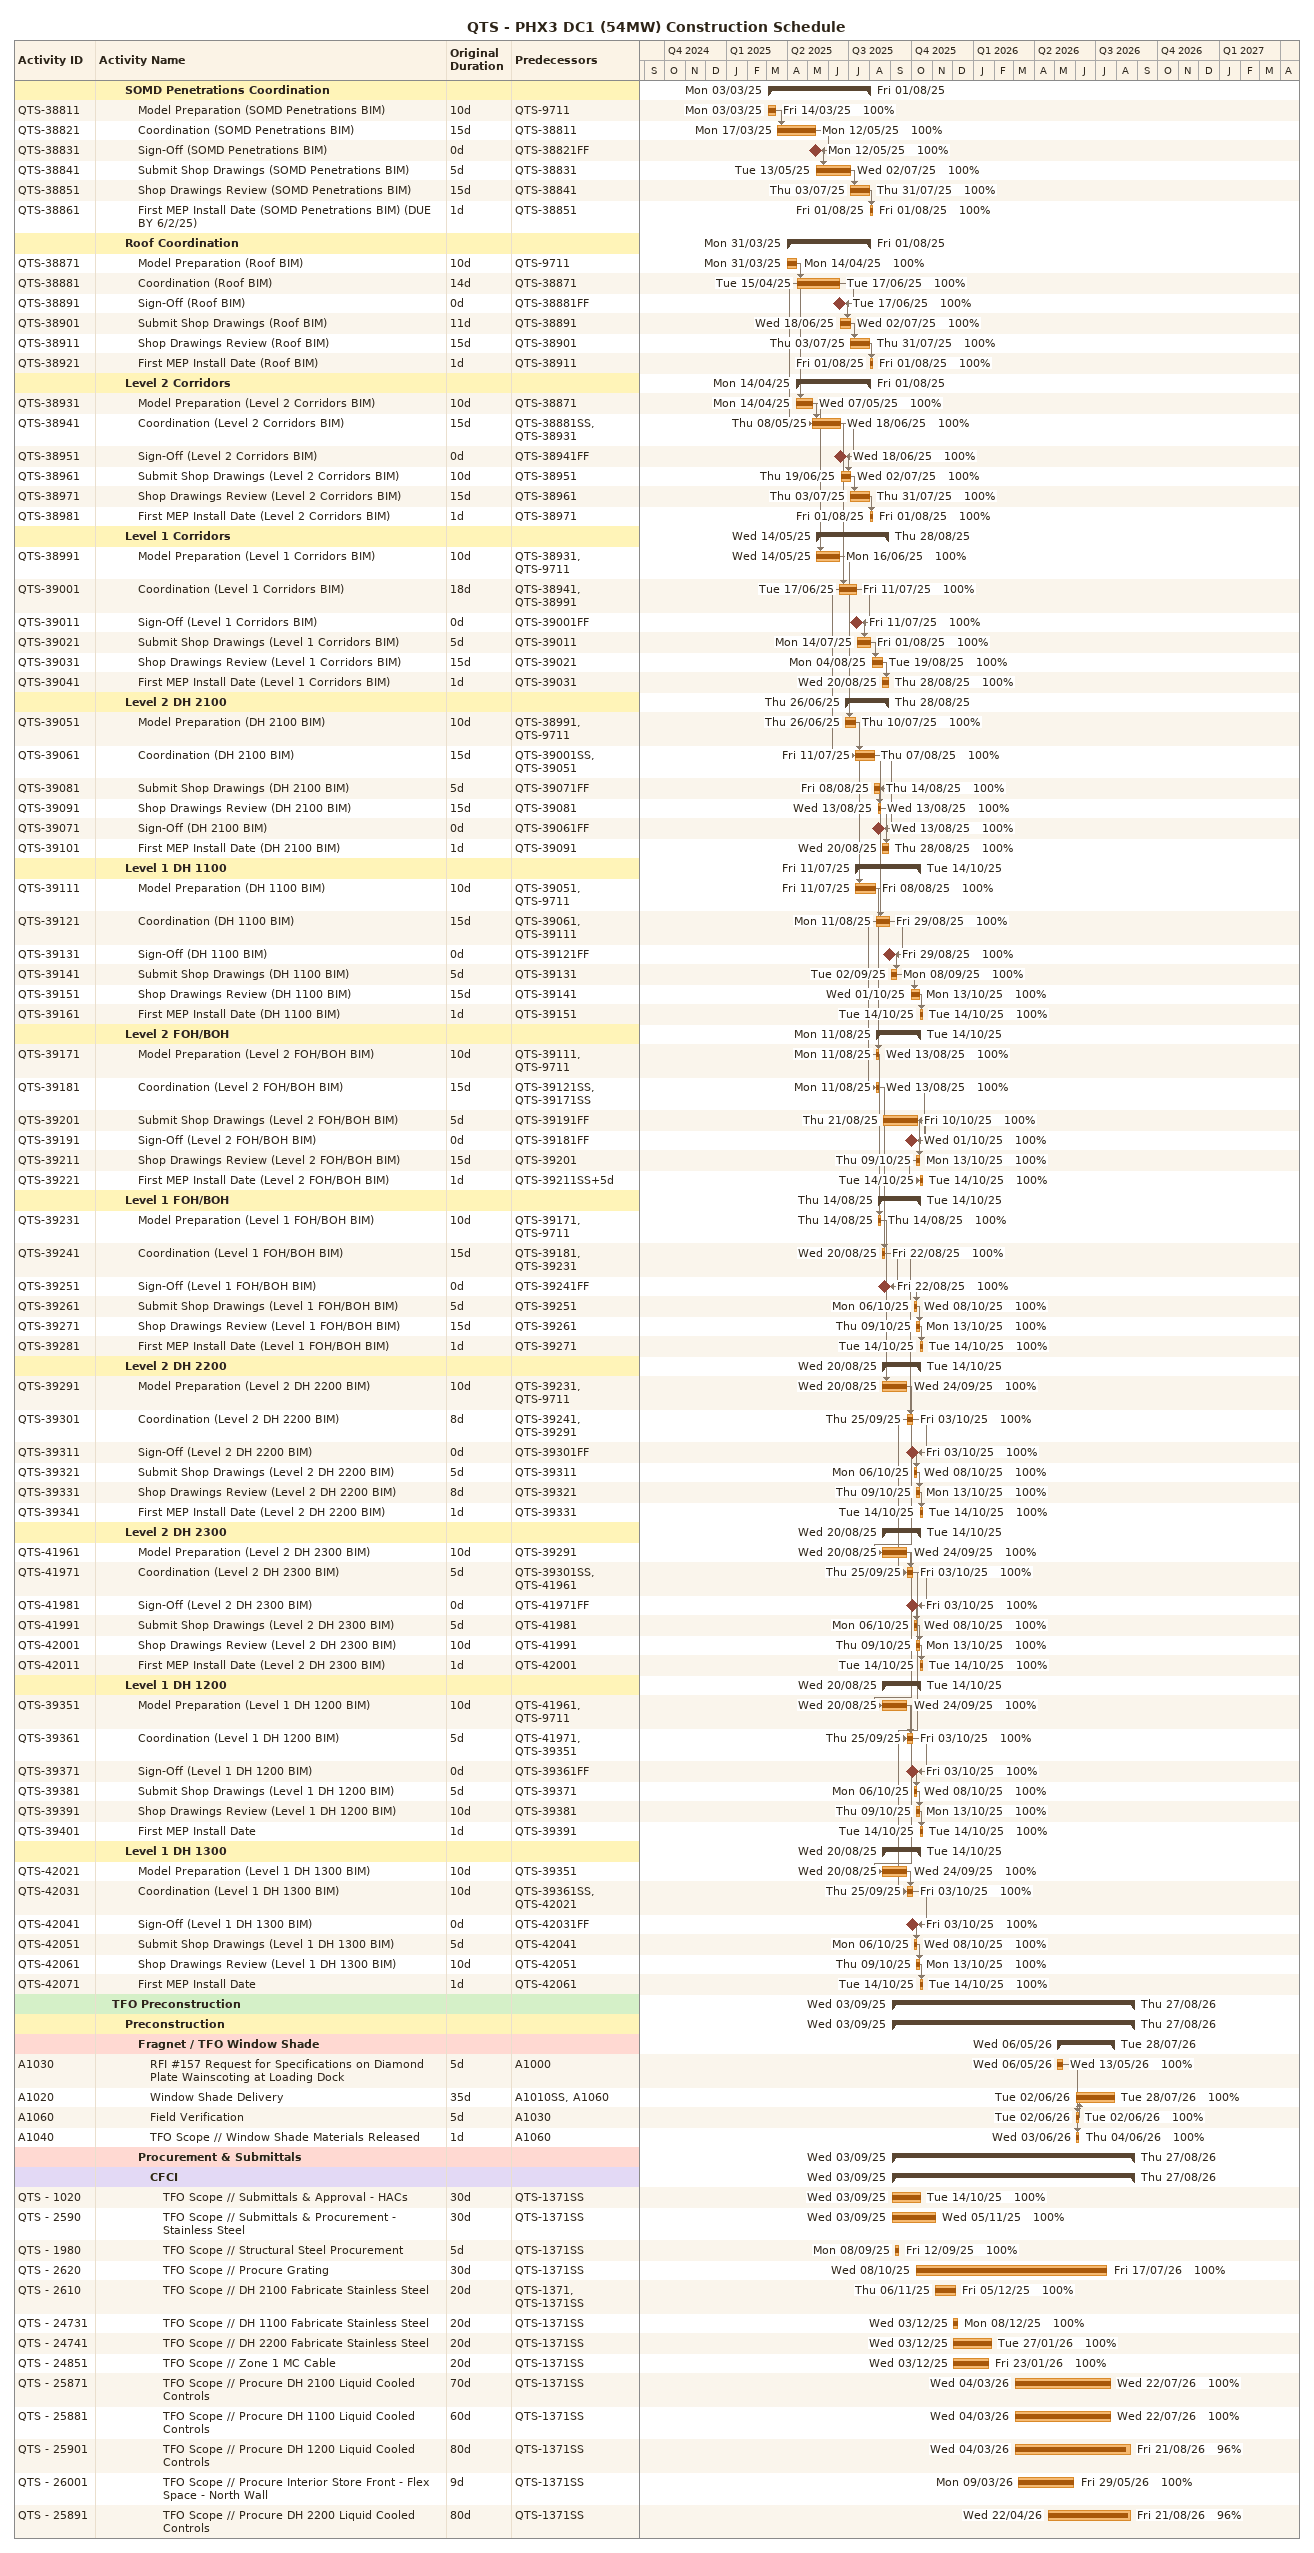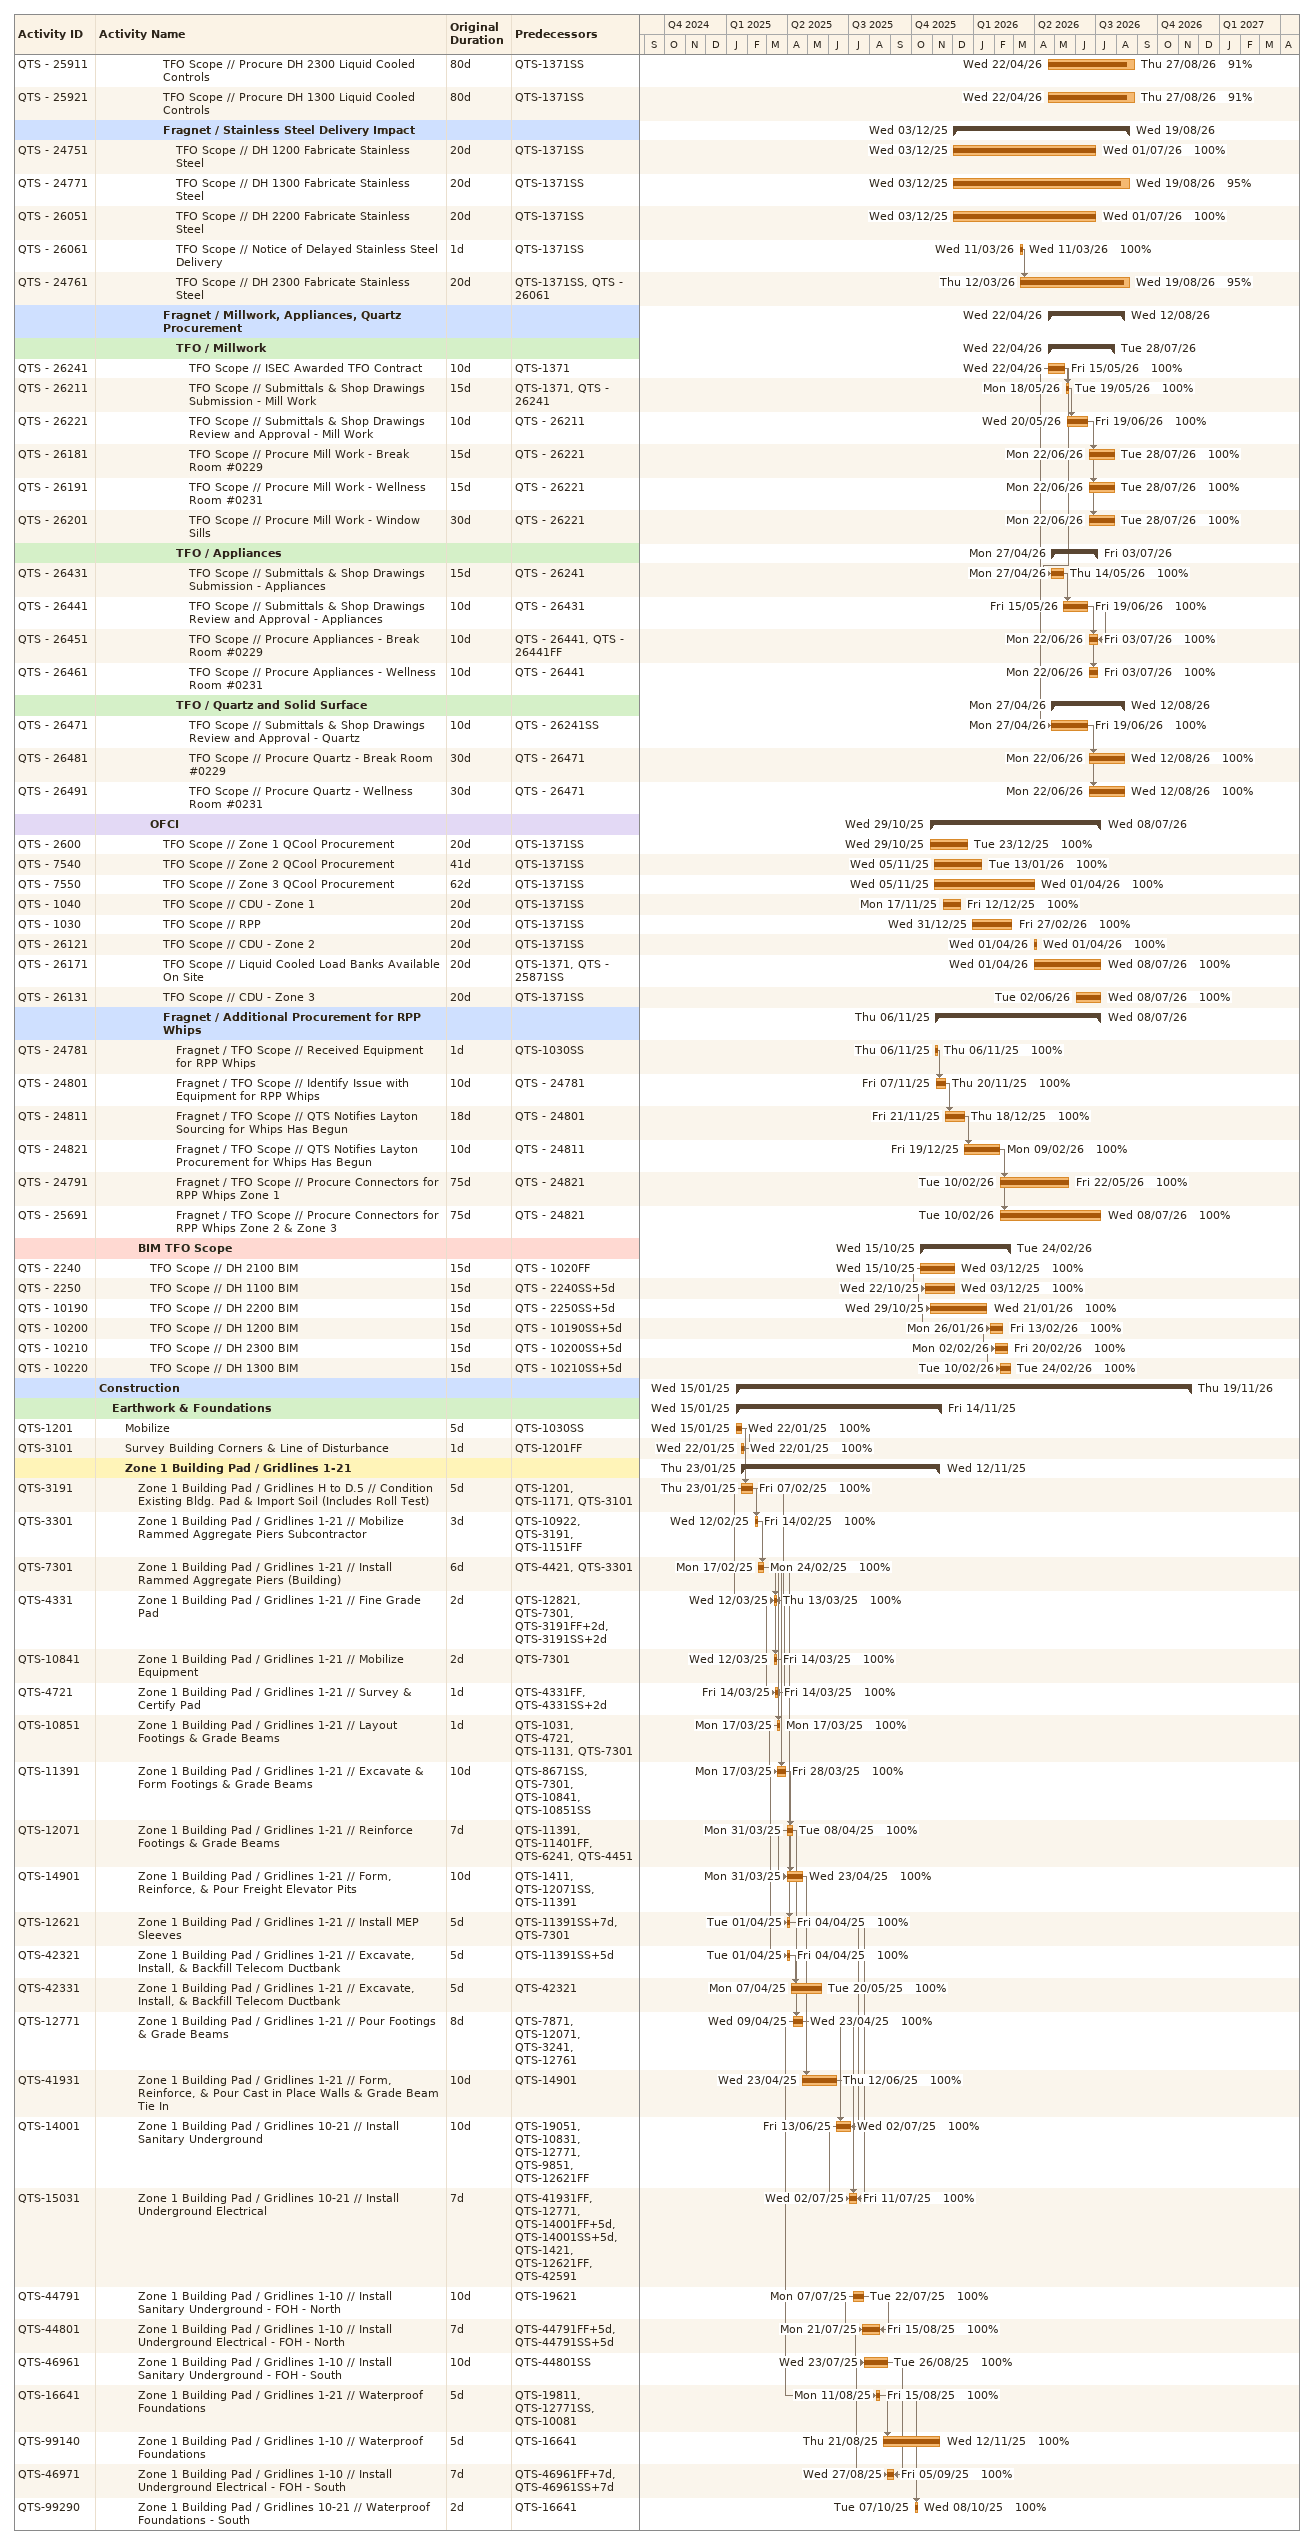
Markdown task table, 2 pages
QTS - PHX3 DC1 (54MW) Construction Schedule

| ID | Level | Task | Original duration | Start | Finish | Predecessors | % complete |
|---|---|---|---|---|---|---|---|
|  | 3 | **SOMD Penetrations Coordination** |  | 2025-03-03 | 2025-08-01 |  |  |
| QTS-38811 | 4 | Model Preparation (SOMD Penetrations BIM) | 10d | 2025-03-03 | 2025-03-14 | QTS-9711 | 100 |
| QTS-38821 | 4 | Coordination (SOMD Penetrations BIM) | 15d | 2025-03-17 | 2025-05-12 | QTS-38811 | 100 |
| QTS-38831 | 4 | Sign-Off (SOMD Penetrations BIM) | 0d | 2025-05-12 | 2025-05-12 | QTS-38821FF | 100 |
| QTS-38841 | 4 | Submit Shop Drawings (SOMD Penetrations BIM) | 5d | 2025-05-13 | 2025-07-02 | QTS-38831 | 100 |
| QTS-38851 | 4 | Shop Drawings Review (SOMD Penetrations BIM) | 15d | 2025-07-03 | 2025-07-31 | QTS-38841 | 100 |
| QTS-38861 | 4 | First MEP Install Date (SOMD Penetrations BIM) (DUE BY 6/2/25) | 1d | 2025-08-01 | 2025-08-01 | QTS-38851 | 100 |
|  | 3 | **Roof Coordination** |  | 2025-03-31 | 2025-08-01 |  |  |
| QTS-38871 | 4 | Model Preparation (Roof BIM) | 10d | 2025-03-31 | 2025-04-14 | QTS-9711 | 100 |
| QTS-38881 | 4 | Coordination (Roof BIM) | 14d | 2025-04-15 | 2025-06-17 | QTS-38871 | 100 |
| QTS-38891 | 4 | Sign-Off (Roof BIM) | 0d | 2025-06-17 | 2025-06-17 | QTS-38881FF | 100 |
| QTS-38901 | 4 | Submit Shop Drawings (Roof BIM) | 11d | 2025-06-18 | 2025-07-02 | QTS-38891 | 100 |
| QTS-38911 | 4 | Shop Drawings Review (Roof BIM) | 15d | 2025-07-03 | 2025-07-31 | QTS-38901 | 100 |
| QTS-38921 | 4 | First MEP Install Date (Roof BIM) | 1d | 2025-08-01 | 2025-08-01 | QTS-38911 | 100 |
|  | 3 | **Level 2 Corridors** |  | 2025-04-14 | 2025-08-01 |  |  |
| QTS-38931 | 4 | Model Preparation (Level 2 Corridors BIM) | 10d | 2025-04-14 | 2025-05-07 | QTS-38871 | 100 |
| QTS-38941 | 4 | Coordination (Level 2 Corridors BIM) | 15d | 2025-05-08 | 2025-06-18 | QTS-38881SS, QTS-38931 | 100 |
| QTS-38951 | 4 | Sign-Off (Level 2 Corridors BIM) | 0d | 2025-06-18 | 2025-06-18 | QTS-38941FF | 100 |
| QTS-38961 | 4 | Submit Shop Drawings (Level 2 Corridors BIM) | 10d | 2025-06-19 | 2025-07-02 | QTS-38951 | 100 |
| QTS-38971 | 4 | Shop Drawings Review (Level 2 Corridors BIM) | 15d | 2025-07-03 | 2025-07-31 | QTS-38961 | 100 |
| QTS-38981 | 4 | First MEP Install Date (Level 2 Corridors BIM) | 1d | 2025-08-01 | 2025-08-01 | QTS-38971 | 100 |
|  | 3 | **Level 1 Corridors** |  | 2025-05-14 | 2025-08-28 |  |  |
| QTS-38991 | 4 | Model Preparation (Level 1 Corridors BIM) | 10d | 2025-05-14 | 2025-06-16 | QTS-38931, QTS-9711 | 100 |
| QTS-39001 | 4 | Coordination (Level 1 Corridors BIM) | 18d | 2025-06-17 | 2025-07-11 | QTS-38941, QTS-38991 | 100 |
| QTS-39011 | 4 | Sign-Off (Level 1 Corridors BIM) | 0d | 2025-07-11 | 2025-07-11 | QTS-39001FF | 100 |
| QTS-39021 | 4 | Submit Shop Drawings (Level 1 Corridors BIM) | 5d | 2025-07-14 | 2025-08-01 | QTS-39011 | 100 |
| QTS-39031 | 4 | Shop Drawings Review (Level 1 Corridors BIM) | 15d | 2025-08-04 | 2025-08-19 | QTS-39021 | 100 |
| QTS-39041 | 4 | First MEP Install Date (Level 1 Corridors BIM) | 1d | 2025-08-20 | 2025-08-28 | QTS-39031 | 100 |
|  | 3 | **Level 2 DH 2100** |  | 2025-06-26 | 2025-08-28 |  |  |
| QTS-39051 | 4 | Model Preparation (DH 2100 BIM) | 10d | 2025-06-26 | 2025-07-10 | QTS-38991, QTS-9711 | 100 |
| QTS-39061 | 4 | Coordination (DH 2100 BIM) | 15d | 2025-07-11 | 2025-08-07 | QTS-39001SS, QTS-39051 | 100 |
| QTS-39081 | 4 | Submit Shop Drawings (DH 2100 BIM) | 5d | 2025-08-08 | 2025-08-14 | QTS-39071FF | 100 |
| QTS-39091 | 4 | Shop Drawings Review (DH 2100 BIM) | 15d | 2025-08-13 | 2025-08-13 | QTS-39081 | 100 |
| QTS-39071 | 4 | Sign-Off (DH 2100 BIM) | 0d | 2025-08-13 | 2025-08-13 | QTS-39061FF | 100 |
| QTS-39101 | 4 | First MEP Install Date (DH 2100 BIM) | 1d | 2025-08-20 | 2025-08-28 | QTS-39091 | 100 |
|  | 3 | **Level 1 DH 1100** |  | 2025-07-11 | 2025-10-14 |  |  |
| QTS-39111 | 4 | Model Preparation (DH 1100 BIM) | 10d | 2025-07-11 | 2025-08-08 | QTS-39051, QTS-9711 | 100 |
| QTS-39121 | 4 | Coordination (DH 1100 BIM) | 15d | 2025-08-11 | 2025-08-29 | QTS-39061, QTS-39111 | 100 |
| QTS-39131 | 4 | Sign-Off (DH 1100 BIM) | 0d | 2025-08-29 | 2025-08-29 | QTS-39121FF | 100 |
| QTS-39141 | 4 | Submit Shop Drawings (DH 1100 BIM) | 5d | 2025-09-02 | 2025-09-08 | QTS-39131 | 100 |
| QTS-39151 | 4 | Shop Drawings Review (DH 1100 BIM) | 15d | 2025-10-01 | 2025-10-13 | QTS-39141 | 100 |
| QTS-39161 | 4 | First MEP Install Date (DH 1100 BIM) | 1d | 2025-10-14 | 2025-10-14 | QTS-39151 | 100 |
|  | 3 | **Level 2 FOH/BOH** |  | 2025-08-11 | 2025-10-14 |  |  |
| QTS-39171 | 4 | Model Preparation (Level 2 FOH/BOH BIM) | 10d | 2025-08-11 | 2025-08-13 | QTS-39111, QTS-9711 | 100 |
| QTS-39181 | 4 | Coordination (Level 2 FOH/BOH BIM) | 15d | 2025-08-11 | 2025-08-13 | QTS-39121SS, QTS-39171SS | 100 |
| QTS-39201 | 4 | Submit Shop Drawings (Level 2 FOH/BOH BIM) | 5d | 2025-08-21 | 2025-10-10 | QTS-39191FF | 100 |
| QTS-39191 | 4 | Sign-Off (Level 2 FOH/BOH BIM) | 0d | 2025-10-01 | 2025-10-01 | QTS-39181FF | 100 |
| QTS-39211 | 4 | Shop Drawings Review (Level 2 FOH/BOH BIM) | 15d | 2025-10-09 | 2025-10-13 | QTS-39201 | 100 |
| QTS-39221 | 4 | First MEP Install Date (Level 2 FOH/BOH BIM) | 1d | 2025-10-14 | 2025-10-14 | QTS-39211SS+5d | 100 |
|  | 3 | **Level 1 FOH/BOH** |  | 2025-08-14 | 2025-10-14 |  |  |
| QTS-39231 | 4 | Model Preparation (Level 1 FOH/BOH BIM) | 10d | 2025-08-14 | 2025-08-14 | QTS-39171, QTS-9711 | 100 |
| QTS-39241 | 4 | Coordination (Level 1 FOH/BOH BIM) | 15d | 2025-08-20 | 2025-08-22 | QTS-39181, QTS-39231 | 100 |
| QTS-39251 | 4 | Sign-Off (Level 1 FOH/BOH BIM) | 0d | 2025-08-22 | 2025-08-22 | QTS-39241FF | 100 |
| QTS-39261 | 4 | Submit Shop Drawings (Level 1 FOH/BOH BIM) | 5d | 2025-10-06 | 2025-10-08 | QTS-39251 | 100 |
| QTS-39271 | 4 | Shop Drawings Review (Level 1 FOH/BOH BIM) | 15d | 2025-10-09 | 2025-10-13 | QTS-39261 | 100 |
| QTS-39281 | 4 | First MEP Install Date (Level 1 FOH/BOH BIM) | 1d | 2025-10-14 | 2025-10-14 | QTS-39271 | 100 |
|  | 3 | **Level 2 DH 2200** |  | 2025-08-20 | 2025-10-14 |  |  |
| QTS-39291 | 4 | Model Preparation (Level 2 DH 2200 BIM) | 10d | 2025-08-20 | 2025-09-24 | QTS-39231, QTS-9711 | 100 |
| QTS-39301 | 4 | Coordination (Level 2 DH 2200 BIM) | 8d | 2025-09-25 | 2025-10-03 | QTS-39241, QTS-39291 | 100 |
| QTS-39311 | 4 | Sign-Off (Level 2 DH 2200 BIM) | 0d | 2025-10-03 | 2025-10-03 | QTS-39301FF | 100 |
| QTS-39321 | 4 | Submit Shop Drawings (Level 2 DH 2200 BIM) | 5d | 2025-10-06 | 2025-10-08 | QTS-39311 | 100 |
| QTS-39331 | 4 | Shop Drawings Review (Level 2 DH 2200 BIM) | 8d | 2025-10-09 | 2025-10-13 | QTS-39321 | 100 |
| QTS-39341 | 4 | First MEP Install Date (Level 2 DH 2200 BIM) | 1d | 2025-10-14 | 2025-10-14 | QTS-39331 | 100 |
|  | 3 | **Level 2 DH 2300** |  | 2025-08-20 | 2025-10-14 |  |  |
| QTS-41961 | 4 | Model Preparation (Level 2 DH 2300 BIM) | 10d | 2025-08-20 | 2025-09-24 | QTS-39291 | 100 |
| QTS-41971 | 4 | Coordination (Level 2 DH 2300 BIM) | 5d | 2025-09-25 | 2025-10-03 | QTS-39301SS, QTS-41961 | 100 |
| QTS-41981 | 4 | Sign-Off (Level 2 DH 2300 BIM) | 0d | 2025-10-03 | 2025-10-03 | QTS-41971FF | 100 |
| QTS-41991 | 4 | Submit Shop Drawings (Level 2 DH 2300 BIM) | 5d | 2025-10-06 | 2025-10-08 | QTS-41981 | 100 |
| QTS-42001 | 4 | Shop Drawings Review (Level 2 DH 2300 BIM) | 10d | 2025-10-09 | 2025-10-13 | QTS-41991 | 100 |
| QTS-42011 | 4 | First MEP Install Date (Level 2 DH 2300 BIM) | 1d | 2025-10-14 | 2025-10-14 | QTS-42001 | 100 |
|  | 3 | **Level 1 DH 1200** |  | 2025-08-20 | 2025-10-14 |  |  |
| QTS-39351 | 4 | Model Preparation (Level 1 DH 1200 BIM) | 10d | 2025-08-20 | 2025-09-24 | QTS-41961, QTS-9711 | 100 |
| QTS-39361 | 4 | Coordination (Level 1 DH 1200 BIM) | 5d | 2025-09-25 | 2025-10-03 | QTS-41971, QTS-39351 | 100 |
| QTS-39371 | 4 | Sign-Off (Level 1 DH 1200 BIM) | 0d | 2025-10-03 | 2025-10-03 | QTS-39361FF | 100 |
| QTS-39381 | 4 | Submit Shop Drawings (Level 1 DH 1200 BIM) | 5d | 2025-10-06 | 2025-10-08 | QTS-39371 | 100 |
| QTS-39391 | 4 | Shop Drawings Review (Level 1 DH 1200 BIM) | 10d | 2025-10-09 | 2025-10-13 | QTS-39381 | 100 |
| QTS-39401 | 4 | First MEP Install Date | 1d | 2025-10-14 | 2025-10-14 | QTS-39391 | 100 |
|  | 3 | **Level 1 DH 1300** |  | 2025-08-20 | 2025-10-14 |  |  |
| QTS-42021 | 4 | Model Preparation (Level 1 DH 1300 BIM) | 10d | 2025-08-20 | 2025-09-24 | QTS-39351 | 100 |
| QTS-42031 | 4 | Coordination (Level 1 DH 1300 BIM) | 10d | 2025-09-25 | 2025-10-03 | QTS-39361SS, QTS-42021 | 100 |
| QTS-42041 | 4 | Sign-Off (Level 1 DH 1300 BIM) | 0d | 2025-10-03 | 2025-10-03 | QTS-42031FF | 100 |
| QTS-42051 | 4 | Submit Shop Drawings (Level 1 DH 1300 BIM) | 5d | 2025-10-06 | 2025-10-08 | QTS-42041 | 100 |
| QTS-42061 | 4 | Shop Drawings Review (Level 1 DH 1300 BIM) | 10d | 2025-10-09 | 2025-10-13 | QTS-42051 | 100 |
| QTS-42071 | 4 | First MEP Install Date | 1d | 2025-10-14 | 2025-10-14 | QTS-42061 | 100 |
|  | 2 | **TFO Preconstruction** |  | 2025-09-03 | 2026-08-27 |  |  |
|  | 3 | **Preconstruction** |  | 2025-09-03 | 2026-08-27 |  |  |
|  | 4 | **Fragnet / TFO Window Shade** |  | 2026-05-06 | 2026-07-28 |  |  |
| A1030 | 5 | RFI #157 Request for Specifications on Diamond Plate Wainscoting at Loading Dock | 5d | 2026-05-06 | 2026-05-13 | A1000 | 100 |
| A1020 | 5 | Window Shade Delivery | 35d | 2026-06-02 | 2026-07-28 | A1010SS, A1060 | 100 |
| A1060 | 5 | Field Verification | 5d | 2026-06-02 | 2026-06-02 | A1030 | 100 |
| A1040 | 5 | TFO Scope // Window Shade Materials Released | 1d | 2026-06-03 | 2026-06-04 | A1060 | 100 |
|  | 4 | **Procurement & Submittals** |  | 2025-09-03 | 2026-08-27 |  |  |
|  | 5 | **CFCI** |  | 2025-09-03 | 2026-08-27 |  |  |
| QTS - 1020 | 6 | TFO Scope // Submittals & Approval - HACs | 30d | 2025-09-03 | 2025-10-14 | QTS-1371SS | 100 |
| QTS - 2590 | 6 | TFO Scope // Submittals & Procurement - Stainless Steel | 30d | 2025-09-03 | 2025-11-05 | QTS-1371SS | 100 |
| QTS - 1980 | 6 | TFO Scope // Structural Steel Procurement | 5d | 2025-09-08 | 2025-09-12 | QTS-1371SS | 100 |
| QTS - 2620 | 6 | TFO Scope // Procure Grating | 30d | 2025-10-08 | 2026-07-17 | QTS-1371SS | 100 |
| QTS - 2610 | 6 | TFO Scope // DH 2100 Fabricate Stainless Steel | 20d | 2025-11-06 | 2025-12-05 | QTS-1371, QTS-1371SS | 100 |
| QTS - 24731 | 6 | TFO Scope // DH 1100 Fabricate Stainless Steel | 20d | 2025-12-03 | 2025-12-08 | QTS-1371SS | 100 |
| QTS - 24741 | 6 | TFO Scope // DH 2200 Fabricate Stainless Steel | 20d | 2025-12-03 | 2026-01-27 | QTS-1371SS | 100 |
| QTS - 24851 | 6 | TFO Scope // Zone 1 MC Cable | 20d | 2025-12-03 | 2026-01-23 | QTS-1371SS | 100 |
| QTS - 25871 | 6 | TFO Scope // Procure DH 2100 Liquid Cooled Controls | 70d | 2026-03-04 | 2026-07-22 | QTS-1371SS | 100 |
| QTS - 25881 | 6 | TFO Scope // Procure DH 1100 Liquid Cooled Controls | 60d | 2026-03-04 | 2026-07-22 | QTS-1371SS | 100 |
| QTS - 25901 | 6 | TFO Scope // Procure DH 1200 Liquid Cooled Controls | 80d | 2026-03-04 | 2026-08-21 | QTS-1371SS | 96 |
| QTS - 26001 | 6 | TFO Scope // Procure Interior Store Front - Flex Space - North Wall | 9d | 2026-03-09 | 2026-05-29 | QTS-1371SS | 100 |
| QTS - 25891 | 6 | TFO Scope // Procure DH 2200 Liquid Cooled Controls | 80d | 2026-04-22 | 2026-08-21 | QTS-1371SS | 96 |
| QTS - 25911 | 6 | TFO Scope // Procure DH 2300 Liquid Cooled Controls | 80d | 2026-04-22 | 2026-08-27 | QTS-1371SS | 91 |
| QTS - 25921 | 6 | TFO Scope // Procure DH 1300 Liquid Cooled Controls | 80d | 2026-04-22 | 2026-08-27 | QTS-1371SS | 91 |
|  | 6 | **Fragnet / Stainless Steel Delivery Impact** |  | 2025-12-03 | 2026-08-19 |  |  |
| QTS - 24751 | 7 | TFO Scope // DH 1200 Fabricate Stainless Steel | 20d | 2025-12-03 | 2026-07-01 | QTS-1371SS | 100 |
| QTS - 24771 | 7 | TFO Scope // DH 1300 Fabricate Stainless Steel | 20d | 2025-12-03 | 2026-08-19 | QTS-1371SS | 95 |
| QTS - 26051 | 7 | TFO Scope // DH 2200 Fabricate Stainless Steel | 20d | 2025-12-03 | 2026-07-01 | QTS-1371SS | 100 |
| QTS - 26061 | 7 | TFO Scope // Notice of Delayed Stainless Steel Delivery | 1d | 2026-03-11 | 2026-03-11 | QTS-1371SS | 100 |
| QTS - 24761 | 7 | TFO Scope // DH 2300 Fabricate Stainless Steel | 20d | 2026-03-12 | 2026-08-19 | QTS-1371SS, QTS - 26061 | 95 |
|  | 6 | **Fragnet / Millwork, Appliances, Quartz Procurement** |  | 2026-04-22 | 2026-08-12 |  |  |
|  | 7 | **TFO / Millwork** |  | 2026-04-22 | 2026-07-28 |  |  |
| QTS - 26241 | 8 | TFO Scope // ISEC Awarded TFO Contract | 10d | 2026-04-22 | 2026-05-15 | QTS-1371 | 100 |
| QTS - 26211 | 8 | TFO Scope // Submittals & Shop Drawings Submission - Mill Work | 15d | 2026-05-18 | 2026-05-19 | QTS-1371, QTS - 26241 | 100 |
| QTS - 26221 | 8 | TFO Scope // Submittals & Shop Drawings Review and Approval - Mill Work | 10d | 2026-05-20 | 2026-06-19 | QTS - 26211 | 100 |
| QTS - 26181 | 8 | TFO Scope // Procure Mill Work - Break Room #0229 | 15d | 2026-06-22 | 2026-07-28 | QTS - 26221 | 100 |
| QTS - 26191 | 8 | TFO Scope // Procure Mill Work - Wellness Room #0231 | 15d | 2026-06-22 | 2026-07-28 | QTS - 26221 | 100 |
| QTS - 26201 | 8 | TFO Scope // Procure Mill Work - Window Sills | 30d | 2026-06-22 | 2026-07-28 | QTS - 26221 | 100 |
|  | 7 | **TFO / Appliances** |  | 2026-04-27 | 2026-07-03 |  |  |
| QTS - 26431 | 8 | TFO Scope // Submittals & Shop Drawings Submission - Appliances | 15d | 2026-04-27 | 2026-05-14 | QTS - 26241 | 100 |
| QTS - 26441 | 8 | TFO Scope // Submittals & Shop Drawings Review and Approval - Appliances | 10d | 2026-05-15 | 2026-06-19 | QTS - 26431 | 100 |
| QTS - 26451 | 8 | TFO Scope // Procure Appliances - Break Room #0229 | 10d | 2026-06-22 | 2026-07-03 | QTS - 26441, QTS - 26441FF | 100 |
| QTS - 26461 | 8 | TFO Scope // Procure Appliances - Wellness Room #0231 | 10d | 2026-06-22 | 2026-07-03 | QTS - 26441 | 100 |
|  | 7 | **TFO / Quartz and Solid Surface** |  | 2026-04-27 | 2026-08-12 |  |  |
| QTS - 26471 | 8 | TFO Scope // Submittals & Shop Drawings Review and Approval - Quartz | 10d | 2026-04-27 | 2026-06-19 | QTS - 26241SS | 100 |
| QTS - 26481 | 8 | TFO Scope // Procure Quartz - Break Room #0229 | 30d | 2026-06-22 | 2026-08-12 | QTS - 26471 | 100 |
| QTS - 26491 | 8 | TFO Scope // Procure Quartz - Wellness Room #0231 | 30d | 2026-06-22 | 2026-08-12 | QTS - 26471 | 100 |
|  | 5 | **OFCI** |  | 2025-10-29 | 2026-07-08 |  |  |
| QTS - 2600 | 6 | TFO Scope // Zone 1 QCool Procurement | 20d | 2025-10-29 | 2025-12-23 | QTS-1371SS | 100 |
| QTS - 7540 | 6 | TFO Scope // Zone 2 QCool Procurement | 41d | 2025-11-05 | 2026-01-13 | QTS-1371SS | 100 |
| QTS - 7550 | 6 | TFO Scope // Zone 3 QCool Procurement | 62d | 2025-11-05 | 2026-04-01 | QTS-1371SS | 100 |
| QTS - 1040 | 6 | TFO Scope // CDU - Zone 1 | 20d | 2025-11-17 | 2025-12-12 | QTS-1371SS | 100 |
| QTS - 1030 | 6 | TFO Scope // RPP | 20d | 2025-12-31 | 2026-02-27 | QTS-1371SS | 100 |
| QTS - 26121 | 6 | TFO Scope // CDU - Zone 2 | 20d | 2026-04-01 | 2026-04-01 | QTS-1371SS | 100 |
| QTS - 26171 | 6 | TFO Scope // Liquid Cooled Load Banks Available On Site | 20d | 2026-04-01 | 2026-07-08 | QTS-1371, QTS - 25871SS | 100 |
| QTS - 26131 | 6 | TFO Scope // CDU - Zone 3 | 20d | 2026-06-02 | 2026-07-08 | QTS-1371SS | 100 |
|  | 6 | **Fragnet / Additional Procurement for RPP Whips** |  | 2025-11-06 | 2026-07-08 |  |  |
| QTS - 24781 | 7 | Fragnet / TFO Scope // Received Equipment for RPP Whips | 1d | 2025-11-06 | 2025-11-06 | QTS-1030SS | 100 |
| QTS - 24801 | 7 | Fragnet / TFO Scope // Identify Issue with Equipment for RPP Whips | 10d | 2025-11-07 | 2025-11-20 | QTS - 24781 | 100 |
| QTS - 24811 | 7 | Fragnet / TFO Scope // QTS Notifies Layton Sourcing for Whips Has Begun | 18d | 2025-11-21 | 2025-12-18 | QTS - 24801 | 100 |
| QTS - 24821 | 7 | Fragnet / TFO Scope // QTS Notifies Layton Procurement for Whips Has Begun | 10d | 2025-12-19 | 2026-02-09 | QTS - 24811 | 100 |
| QTS - 24791 | 7 | Fragnet / TFO Scope // Procure Connectors for RPP Whips Zone 1 | 75d | 2026-02-10 | 2026-05-22 | QTS - 24821 | 100 |
| QTS - 25691 | 7 | Fragnet / TFO Scope // Procure Connectors for RPP Whips Zone 2 & Zone 3 | 75d | 2026-02-10 | 2026-07-08 | QTS - 24821 | 100 |
|  | 4 | **BIM TFO Scope** |  | 2025-10-15 | 2026-02-24 |  |  |
| QTS - 2240 | 5 | TFO Scope // DH 2100 BIM | 15d | 2025-10-15 | 2025-12-03 | QTS - 1020FF | 100 |
| QTS - 2250 | 5 | TFO Scope // DH 1100 BIM | 15d | 2025-10-22 | 2025-12-03 | QTS - 2240SS+5d | 100 |
| QTS - 10190 | 5 | TFO Scope // DH 2200 BIM | 15d | 2025-10-29 | 2026-01-21 | QTS - 2250SS+5d | 100 |
| QTS - 10200 | 5 | TFO Scope // DH 1200 BIM | 15d | 2026-01-26 | 2026-02-13 | QTS - 10190SS+5d | 100 |
| QTS - 10210 | 5 | TFO Scope // DH 2300 BIM | 15d | 2026-02-02 | 2026-02-20 | QTS - 10200SS+5d | 100 |
| QTS - 10220 | 5 | TFO Scope // DH 1300 BIM | 15d | 2026-02-10 | 2026-02-24 | QTS - 10210SS+5d | 100 |
|  | 1 | **Construction** |  | 2025-01-15 | 2026-11-19 |  |  |
|  | 2 | **Earthwork & Foundations** |  | 2025-01-15 | 2025-11-14 |  |  |
| QTS-1201 | 3 | Mobilize | 5d | 2025-01-15 | 2025-01-22 | QTS-1030SS | 100 |
| QTS-3101 | 3 | Survey Building Corners & Line of Disturbance | 1d | 2025-01-22 | 2025-01-22 | QTS-1201FF | 100 |
|  | 3 | **Zone 1 Building Pad / Gridlines 1-21** |  | 2025-01-23 | 2025-11-12 |  |  |
| QTS-3191 | 4 | Zone 1 Building Pad / Gridlines H to D.5 // Condition Existing Bldg. Pad & Import Soil (Includes Roll Test) | 5d | 2025-01-23 | 2025-02-07 | QTS-1201, QTS-1171, QTS-3101 | 100 |
| QTS-3301 | 4 | Zone 1 Building Pad / Gridlines 1-21 // Mobilize Rammed Aggregate Piers Subcontractor | 3d | 2025-02-12 | 2025-02-14 | QTS-10922, QTS-3191, QTS-1151FF | 100 |
| QTS-7301 | 4 | Zone 1 Building Pad / Gridlines 1-21 // Install Rammed Aggregate Piers (Building) | 6d | 2025-02-17 | 2025-02-24 | QTS-4421, QTS-3301 | 100 |
| QTS-4331 | 4 | Zone 1 Building Pad / Gridlines 1-21 // Fine Grade Pad | 2d | 2025-03-12 | 2025-03-13 | QTS-12821, QTS-7301, QTS-3191FF+2d, QTS-3191SS+2d | 100 |
| QTS-10841 | 4 | Zone 1 Building Pad / Gridlines 1-21 // Mobilize Equipment | 2d | 2025-03-12 | 2025-03-14 | QTS-7301 | 100 |
| QTS-4721 | 4 | Zone 1 Building Pad / Gridlines 1-21 // Survey & Certify Pad | 1d | 2025-03-14 | 2025-03-14 | QTS-4331FF, QTS-4331SS+2d | 100 |
| QTS-10851 | 4 | Zone 1 Building Pad / Gridlines 1-21 // Layout Footings & Grade Beams | 1d | 2025-03-17 | 2025-03-17 | QTS-1031, QTS-4721, QTS-1131, QTS-7301 | 100 |
| QTS-11391 | 4 | Zone 1 Building Pad / Gridlines 1-21 // Excavate & Form Footings & Grade Beams | 10d | 2025-03-17 | 2025-03-28 | QTS-8671SS, QTS-7301, QTS-10841, QTS-10851SS | 100 |
| QTS-12071 | 4 | Zone 1 Building Pad / Gridlines 1-21 // Reinforce Footings & Grade Beams | 7d | 2025-03-31 | 2025-04-08 | QTS-11391, QTS-11401FF, QTS-6241, QTS-4451 | 100 |
| QTS-14901 | 4 | Zone 1 Building Pad / Gridlines 1-21 // Form, Reinforce, & Pour Freight Elevator Pits | 10d | 2025-03-31 | 2025-04-23 | QTS-1411, QTS-12071SS, QTS-11391 | 100 |
| QTS-12621 | 4 | Zone 1 Building Pad / Gridlines 1-21 // Install MEP Sleeves | 5d | 2025-04-01 | 2025-04-04 | QTS-11391SS+7d, QTS-7301 | 100 |
| QTS-42321 | 4 | Zone 1 Building Pad / Gridlines 1-21 // Excavate, Install, & Backfill Telecom Ductbank | 5d | 2025-04-01 | 2025-04-04 | QTS-11391SS+5d | 100 |
| QTS-42331 | 4 | Zone 1 Building Pad / Gridlines 1-21 // Excavate, Install, & Backfill Telecom Ductbank | 5d | 2025-04-07 | 2025-05-20 | QTS-42321 | 100 |
| QTS-12771 | 4 | Zone 1 Building Pad / Gridlines 1-21 // Pour Footings & Grade Beams | 8d | 2025-04-09 | 2025-04-23 | QTS-7871, QTS-12071, QTS-3241, QTS-12761 | 100 |
| QTS-41931 | 4 | Zone 1 Building Pad / Gridlines 1-21 // Form, Reinforce, & Pour Cast in Place Walls & Grade Beam Tie In | 10d | 2025-04-23 | 2025-06-12 | QTS-14901 | 100 |
| QTS-14001 | 4 | Zone 1 Building Pad / Gridlines 10-21 // Install Sanitary Underground | 10d | 2025-06-13 | 2025-07-02 | QTS-19051, QTS-10831, QTS-12771, QTS-9851, QTS-12621FF | 100 |
| QTS-15031 | 4 | Zone 1 Building Pad / Gridlines 10-21 // Install Underground Electrical | 7d | 2025-07-02 | 2025-07-11 | QTS-41931FF, QTS-12771, QTS-14001FF+5d, QTS-14001SS+5d, QTS-1421, QTS-12621FF, QTS-42591 | 100 |
| QTS-44791 | 4 | Zone 1 Building Pad / Gridlines 1-10 // Install Sanitary Underground - FOH - North | 10d | 2025-07-07 | 2025-07-22 | QTS-19621 | 100 |
| QTS-44801 | 4 | Zone 1 Building Pad / Gridlines 1-10 // Install Underground Electrical - FOH - North | 7d | 2025-07-21 | 2025-08-15 | QTS-44791FF+5d, QTS-44791SS+5d | 100 |
| QTS-46961 | 4 | Zone 1 Building Pad / Gridlines 1-10 // Install Sanitary Underground - FOH - South | 10d | 2025-07-23 | 2025-08-26 | QTS-44801SS | 100 |
| QTS-16641 | 4 | Zone 1 Building Pad / Gridlines 1-21 // Waterproof Foundations | 5d | 2025-08-11 | 2025-08-15 | QTS-19811, QTS-12771SS, QTS-10081 | 100 |
| QTS-99140 | 4 | Zone 1 Building Pad / Gridlines 1-10 // Waterproof Foundations | 5d | 2025-08-21 | 2025-11-12 | QTS-16641 | 100 |
| QTS-46971 | 4 | Zone 1 Building Pad / Gridlines 1-10 // Install Underground Electrical - FOH - South | 7d | 2025-08-27 | 2025-09-05 | QTS-46961FF+7d, QTS-46961SS+7d | 100 |
| QTS-99290 | 4 | Zone 1 Building Pad / Gridlines 10-21 // Waterproof Foundations - South | 2d | 2025-10-07 | 2025-10-08 | QTS-16641 | 100 |
